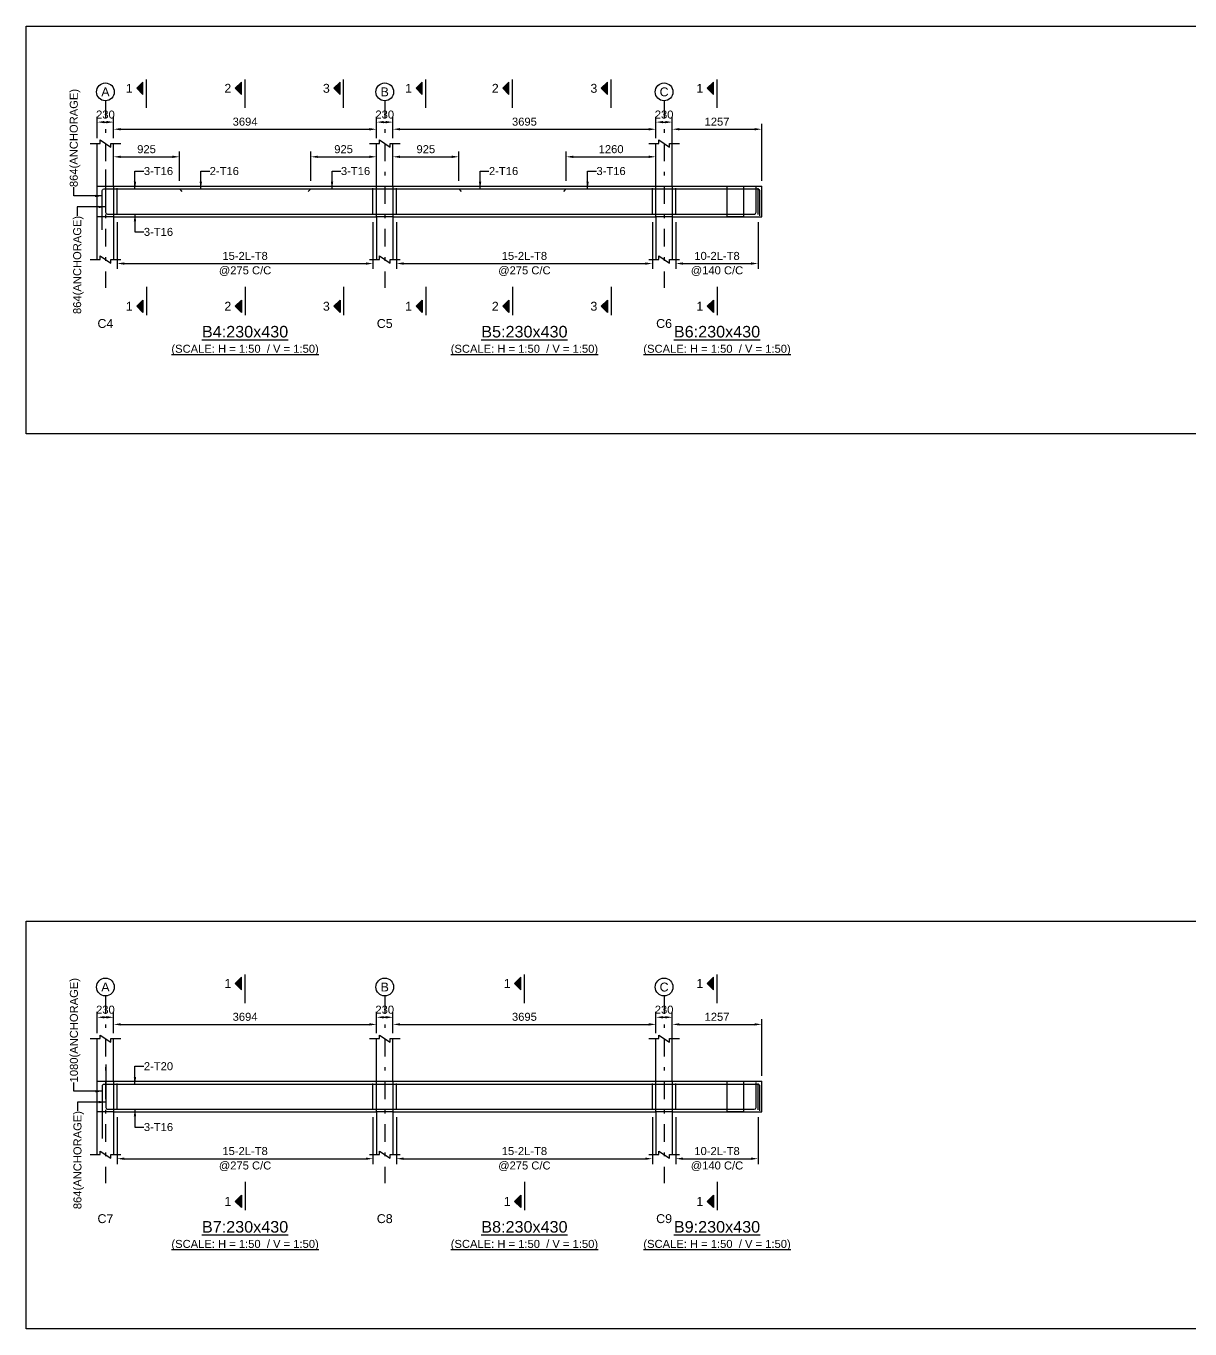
# Model space of a CAD drawing. Header units: inches. Extents: x -2000 to 105472, y -209440 to 3300.
# Drawn here: x -2000 to 30703, y -58480 to -21860 of the extents above; entities that cross this region are included whole.
import ezdxf
from ezdxf.enums import TextEntityAlignment as Align

# ---------------------------------------------------------------- set-up
doc = ezdxf.new("R2010")
doc.units = ezdxf.units.IN
doc.header["$LTSCALE"] = 1000
doc.header["$MEASUREMENT"] = 0
doc.linetypes.add('SCCenter', pattern=[1.2, 0.5, -0.3, 0.1, -0.3])
doc.linetypes.add('SCHidden', pattern=[0.2, 0.1, -0.1])
for name, color, linetype in [('Concrete Line', 2, 'Continuous'), ('Cut Line', 31, 'Continuous'), ('Dimension', 31, 'Continuous'), ('Grid', 8, 'Continuous'), ('Labels', 4, 'Continuous'), ('Labels_Support', 4, 'Continuous'), ('Link', 225, 'Continuous'), ('Reinforcement', 4, 'Continuous'), ('Schedule Border', 60, 'Continuous'), ('Section Mark', 5, 'Continuous'), ('Solid', 25, 'Continuous'), ('Text', 31, 'Continuous'), ('Text_Scale', 31, 'Continuous')]:
    doc.layers.add(name, color=color, linetype=linetype)
doc.styles.add('SC-SansSerif', font='SansSerif')
doc.styles.get("Standard").update_dxf_attribs({"font": 'txt.shx'})
doc.dimstyles.new('SCBBSDimStyl', dxfattribs={"dimtxt": 225, "dimasz": 200, "dimexe": 150, "dimexo": 150, "dimgap": 100, "dimtad": 1, "dimtoh": 1, "dimdec": 0, "dimzin": 0, "dimdsep": 46, "dimtxsty": 'SC-SansSerif', "dimcen": 0.09, "dimclrd": 8, "dimclre": 8, "dimclrt": 31, "dimadec": 0, "dimazin": 0, "dimtfac": 1, "dimtdec": 0, "dimtix": 1, "dimtofl": 0, "dimtmove": 0, "dimatfit": 3, "dimfxl": 1, "dimtolj": 1, "dimtzin": 0, "dimarcsym": 0})
doc.dimstyles.get("Standard").update_dxf_attribs({"dimtxt": 0.18, "dimasz": 200, "dimexe": 0.18, "dimexo": 0.0625, "dimgap": 0.09, "dimtad": 0, "dimtih": 1, "dimtoh": 1, "dimdec": 4, "dimzin": 0, "dimdsep": 46, "dimtxsty": 'Standard', "dimcen": 0.09, "dimadec": 0, "dimazin": 0, "dimtfac": 1, "dimtdec": 4, "dimtofl": 0, "dimtmove": 0, "dimatfit": 3, "dimfxl": 1, "dimtolj": 1, "dimtzin": 0, "dimarcsym": 0})

# ---------------------------------------------------------------- blocks, each defined once
blk = doc.blocks.new('*D31')
at = {"color": 8, "linetype": 'ByBlock', "lineweight": -2}
for p, q in [((560, -27370), (560, -28685)), ((7748, -27370), (7748, -28685)), ((760, -28535), (7548, -28535))]:
    blk.add_line(p, q, dxfattribs=at)
at = {"color": 8}
for points in [[(560, -28535), (760, -28502), (760, -28568)], [(7748, -28535), (7548, -28568), (7548, -28502)]]:
    blk.add_solid(points, dxfattribs=at)
at = {"layer": 'DEFPOINTS', "color": 31}
for p in [(560, -27220), (7748, -27220), (560, -28535)]:
    blk.add_point(p, dxfattribs=at)
at = {"color": 31, "char_height": 225, "attachment_point": 5, "style": 'SC-SansSerif'}
for s, insert in [('\\A1;15-2L-T8', (4154, -28322)), ('\\A1;@275 C/C', (4154, -28748))]:
    blk.add_mtext(s, dxfattribs=dict(at, insert=insert))
blk = doc.blocks.new('*D32')
at = {"color": 8, "linetype": 'ByBlock', "lineweight": -2}
for p, q in [((8408, -27370), (8408, -28685)), ((15598, -27370), (15598, -28685)), ((8608, -28535), (15398, -28535))]:
    blk.add_line(p, q, dxfattribs=at)
at = {"color": 8}
for points in [[(8408, -28535), (8608, -28502), (8608, -28568)], [(15598, -28535), (15398, -28568), (15398, -28502)]]:
    blk.add_solid(points, dxfattribs=at)
at = {"layer": 'DEFPOINTS', "color": 31}
for p in [(8408, -27220), (15598, -27220), (8408, -28535)]:
    blk.add_point(p, dxfattribs=at)
at = {"color": 31, "char_height": 225, "attachment_point": 5, "style": 'SC-SansSerif'}
for s, insert in [('\\A1;15-2L-T8', (12003, -28322)), ('\\A1;@275 C/C', (12003, -28748))]:
    blk.add_mtext(s, dxfattribs=dict(at, insert=insert))
blk = doc.blocks.new('*D33')
at = {"color": 8, "linetype": 'ByBlock', "lineweight": -2}
for p, q in [((16258, -27370), (16258, -28685)), ((18572, -27370), (18572, -28685)), ((16458, -28535), (18372, -28535))]:
    blk.add_line(p, q, dxfattribs=at)
at = {"color": 8}
for points in [[(16258, -28535), (16458, -28502), (16458, -28568)], [(18572, -28535), (18372, -28568), (18372, -28502)]]:
    blk.add_solid(points, dxfattribs=at)
at = {"layer": 'DEFPOINTS', "color": 31}
for p in [(16258, -27220), (18572, -27220), (16258, -28535)]:
    blk.add_point(p, dxfattribs=at)
at = {"color": 31, "char_height": 225, "attachment_point": 5, "style": 'SC-SansSerif'}
for s, insert in [('\\A1;10-2L-T8', (17415, -28322)), ('\\A1;@140 C/C', (17415, -28748))]:
    blk.add_mtext(s, dxfattribs=dict(at, insert=insert))
blk = doc.blocks.new('*D34')
at = {"color": 8, "linetype": 'ByBlock', "lineweight": -2}
for p, q in [((460, -26210), (460, -25385)), ((660, -25535), (2110, -25535)), ((2310, -26210), (2310, -25385))]:
    blk.add_line(p, q, dxfattribs=at)
at = {"color": 8}
for points in [[(460, -25535), (660, -25502), (660, -25568)], [(2310, -25535), (2110, -25568), (2110, -25502)]]:
    blk.add_solid(points, dxfattribs=at)
at = {"layer": 'DEFPOINTS', "color": 31}
for p in [(460, -25535), (460, -26360), (2310, -26360)]:
    blk.add_point(p, dxfattribs=at)
at = {"color": 31, "insert": (1385, -25322), "char_height": 225, "attachment_point": 5, "style": 'SC-SansSerif'}
blk.add_mtext('\\A1;925', dxfattribs=at)
blk = doc.blocks.new('*D35')
at = {"color": 8, "linetype": 'ByBlock', "lineweight": -2}
for p, q in [((5997, -26210), (5997, -25385)), ((6197, -25535), (7647, -25535)), ((7847, -26210), (7847, -25385))]:
    blk.add_line(p, q, dxfattribs=at)
at = {"color": 8}
for points in [[(5997, -25535), (6197, -25502), (6197, -25568)], [(7847, -25535), (7647, -25568), (7647, -25502)]]:
    blk.add_solid(points, dxfattribs=at)
at = {"layer": 'DEFPOINTS', "color": 31}
for p in [(5997, -25535), (5997, -26360), (7847, -26360)]:
    blk.add_point(p, dxfattribs=at)
at = {"color": 31, "insert": (6922, -25322), "char_height": 225, "attachment_point": 5, "style": 'SC-SansSerif'}
blk.add_mtext('\\A1;925', dxfattribs=at)
blk = doc.blocks.new('*D36')
at = {"color": 8, "linetype": 'ByBlock', "lineweight": -2}
for p, q in [((8308, -26210), (8308, -25385)), ((8508, -25535), (9958, -25535)), ((10158, -26210), (10158, -25385))]:
    blk.add_line(p, q, dxfattribs=at)
at = {"color": 8}
for points in [[(8308, -25535), (8508, -25502), (8508, -25568)], [(10158, -25535), (9958, -25568), (9958, -25502)]]:
    blk.add_solid(points, dxfattribs=at)
at = {"layer": 'DEFPOINTS', "color": 31}
for p in [(8308, -25535), (8308, -26360), (10158, -26360)]:
    blk.add_point(p, dxfattribs=at)
at = {"color": 31, "insert": (9233, -25322), "char_height": 225, "attachment_point": 5, "style": 'SC-SansSerif'}
blk.add_mtext('\\A1;925', dxfattribs=at)
blk = doc.blocks.new('*D37')
at = {"color": 8, "linetype": 'ByBlock', "lineweight": -2}
for p, q in [((13179, -26210), (13179, -25385)), ((13379, -25535), (15499, -25535)), ((15699, -26210), (15699, -25385))]:
    blk.add_line(p, q, dxfattribs=at)
at = {"color": 8}
for points in [[(13179, -25535), (13379, -25502), (13379, -25568)], [(15699, -25535), (15499, -25568), (15499, -25502)]]:
    blk.add_solid(points, dxfattribs=at)
at = {"layer": 'DEFPOINTS', "color": 31}
for p in [(13179, -25535), (13179, -26360), (15699, -26360)]:
    blk.add_point(p, dxfattribs=at)
at = {"color": 31, "insert": (14439, -25322), "char_height": 225, "attachment_point": 5, "style": 'SC-SansSerif'}
blk.add_mtext('\\A1;1260', dxfattribs=at)
blk = doc.blocks.new('*D52')
at = {"color": 8, "linetype": 'ByBlock', "lineweight": -2}
for p, q in [((460, -25010), (460, -24610)), ((660, -24760), (7648, -24760)), ((7848, -25010), (7848, -24610))]:
    blk.add_line(p, q, dxfattribs=at)
at = {"color": 8}
for points in [[(460, -24760), (660, -24727), (660, -24793)], [(7848, -24760), (7648, -24793), (7648, -24727)]]:
    blk.add_solid(points, dxfattribs=at)
at = {"layer": 'DEFPOINTS', "color": 31}
for p in [(460, -24760), (460, -25160), (7848, -25160)]:
    blk.add_point(p, dxfattribs=at)
at = {"color": 31, "insert": (4154, -24548), "char_height": 225, "attachment_point": 5, "style": 'SC-SansSerif'}
blk.add_mtext('\\A1;3694', dxfattribs=at)
blk = doc.blocks.new('*D53')
at = {"color": 8, "linetype": 'ByBlock', "lineweight": -2}
for p, q in [((8308, -25010), (8308, -24610)), ((8508, -24760), (15498, -24760)), ((15698, -25010), (15698, -24610))]:
    blk.add_line(p, q, dxfattribs=at)
at = {"color": 8}
for points in [[(8308, -24760), (8508, -24727), (8508, -24793)], [(15698, -24760), (15498, -24793), (15498, -24727)]]:
    blk.add_solid(points, dxfattribs=at)
at = {"layer": 'DEFPOINTS', "color": 31}
for p in [(8308, -24760), (8308, -25160), (15698, -25160)]:
    blk.add_point(p, dxfattribs=at)
at = {"color": 31, "insert": (12003, -24548), "char_height": 225, "attachment_point": 5, "style": 'SC-SansSerif'}
blk.add_mtext('\\A1;3695', dxfattribs=at)
blk = doc.blocks.new('*D54')
at = {"color": 8, "linetype": 'ByBlock', "lineweight": -2}
for p, q in [((16158, -25010), (16158, -24610)), ((16358, -24760), (18472, -24760)), ((18672, -26210), (18672, -24610))]:
    blk.add_line(p, q, dxfattribs=at)
at = {"color": 8}
for points in [[(16158, -24760), (16358, -24727), (16358, -24793)], [(18672, -24760), (18472, -24793), (18472, -24727)]]:
    blk.add_solid(points, dxfattribs=at)
at = {"layer": 'DEFPOINTS', "color": 31}
for p in [(16158, -24760), (16158, -25160), (18672, -26360)]:
    blk.add_point(p, dxfattribs=at)
at = {"color": 31, "insert": (17415, -24548), "char_height": 225, "attachment_point": 5, "style": 'SC-SansSerif'}
blk.add_mtext('\\A1;1257', dxfattribs=at)
blk = doc.blocks.new('*D55')
at = {"color": 8, "linetype": 'ByBlock', "lineweight": -2}
for p, q in [((0, -25010), (0, -24410)), ((460, -25010), (460, -24410)), ((200, -24560), (260, -24560))]:
    blk.add_line(p, q, dxfattribs=at)
at = {"color": 8}
for points in [[(0, -24560), (200, -24527), (200, -24593)], [(460, -24560), (260, -24593), (260, -24527)]]:
    blk.add_solid(points, dxfattribs=at)
at = {"layer": 'DEFPOINTS', "color": 31}
for p in [(0, -24560), (0, -25160), (460, -25160)]:
    blk.add_point(p, dxfattribs=at)
at = {"color": 31, "insert": (230, -24348), "char_height": 225, "attachment_point": 5, "style": 'SC-SansSerif'}
blk.add_mtext('\\A1;230', dxfattribs=at)
blk = doc.blocks.new('*D56')
at = {"color": 8, "linetype": 'ByBlock', "lineweight": -2}
for p, q in [((7848, -25010), (7848, -24410)), ((8308, -25010), (8308, -24410)), ((8048, -24560), (8108, -24560))]:
    blk.add_line(p, q, dxfattribs=at)
at = {"color": 8}
for points in [[(7848, -24560), (8048, -24527), (8048, -24593)], [(8308, -24560), (8108, -24593), (8108, -24527)]]:
    blk.add_solid(points, dxfattribs=at)
at = {"layer": 'DEFPOINTS', "color": 31}
for p in [(7848, -24560), (7848, -25160), (8308, -25160)]:
    blk.add_point(p, dxfattribs=at)
at = {"color": 31, "insert": (8078, -24348), "char_height": 225, "attachment_point": 5, "style": 'SC-SansSerif'}
blk.add_mtext('\\A1;230', dxfattribs=at)
blk = doc.blocks.new('*D57')
at = {"color": 8, "linetype": 'ByBlock', "lineweight": -2}
for p, q in [((15698, -25010), (15698, -24410)), ((16158, -26210), (16158, -24410)), ((15898, -24560), (15958, -24560))]:
    blk.add_line(p, q, dxfattribs=at)
at = {"color": 8}
for points in [[(15698, -24560), (15898, -24527), (15898, -24593)], [(16158, -24560), (15958, -24593), (15958, -24527)]]:
    blk.add_solid(points, dxfattribs=at)
at = {"layer": 'DEFPOINTS', "color": 31}
for p in [(15698, -24560), (15698, -25160), (16158, -26360)]:
    blk.add_point(p, dxfattribs=at)
at = {"color": 31, "insert": (15928, -24348), "char_height": 225, "attachment_point": 5, "style": 'SC-SansSerif'}
blk.add_mtext('\\A1;230', dxfattribs=at)
blk = doc.blocks.new('*D58')
at = {"color": 8, "linetype": 'ByBlock', "lineweight": -2}
for p, q in [((560, -52530), (560, -53845)), ((7748, -52530), (7748, -53845)), ((760, -53695), (7548, -53695))]:
    blk.add_line(p, q, dxfattribs=at)
at = {"color": 8}
for points in [[(560, -53695), (760, -53662), (760, -53728)], [(7748, -53695), (7548, -53728), (7548, -53662)]]:
    blk.add_solid(points, dxfattribs=at)
at = {"layer": 'DEFPOINTS', "color": 31}
for p in [(560, -52380), (7748, -52380), (560, -53695)]:
    blk.add_point(p, dxfattribs=at)
at = {"color": 31, "char_height": 225, "attachment_point": 5, "style": 'SC-SansSerif'}
for s, insert in [('\\A1;15-2L-T8', (4154, -53482)), ('\\A1;@275 C/C', (4154, -53908))]:
    blk.add_mtext(s, dxfattribs=dict(at, insert=insert))
blk = doc.blocks.new('*D59')
at = {"color": 8, "linetype": 'ByBlock', "lineweight": -2}
for p, q in [((8408, -52530), (8408, -53845)), ((15598, -52530), (15598, -53845)), ((8608, -53695), (15398, -53695))]:
    blk.add_line(p, q, dxfattribs=at)
at = {"color": 8}
for points in [[(8408, -53695), (8608, -53662), (8608, -53728)], [(15598, -53695), (15398, -53728), (15398, -53662)]]:
    blk.add_solid(points, dxfattribs=at)
at = {"layer": 'DEFPOINTS', "color": 31}
for p in [(8408, -52380), (15598, -52380), (8408, -53695)]:
    blk.add_point(p, dxfattribs=at)
at = {"color": 31, "char_height": 225, "attachment_point": 5, "style": 'SC-SansSerif'}
for s, insert in [('\\A1;15-2L-T8', (12003, -53482)), ('\\A1;@275 C/C', (12003, -53908))]:
    blk.add_mtext(s, dxfattribs=dict(at, insert=insert))
blk = doc.blocks.new('*D60')
at = {"color": 8, "linetype": 'ByBlock', "lineweight": -2}
for p, q in [((16258, -52530), (16258, -53845)), ((18572, -52530), (18572, -53845)), ((16458, -53695), (18372, -53695))]:
    blk.add_line(p, q, dxfattribs=at)
at = {"color": 8}
for points in [[(16258, -53695), (16458, -53662), (16458, -53728)], [(18572, -53695), (18372, -53728), (18372, -53662)]]:
    blk.add_solid(points, dxfattribs=at)
at = {"layer": 'DEFPOINTS', "color": 31}
for p in [(16258, -52380), (18572, -52380), (16258, -53695)]:
    blk.add_point(p, dxfattribs=at)
at = {"color": 31, "char_height": 225, "attachment_point": 5, "style": 'SC-SansSerif'}
for s, insert in [('\\A1;10-2L-T8', (17415, -53482)), ('\\A1;@140 C/C', (17415, -53908))]:
    blk.add_mtext(s, dxfattribs=dict(at, insert=insert))
blk = doc.blocks.new('*D67')
at = {"color": 8, "linetype": 'ByBlock', "lineweight": -2}
for p, q in [((460, -50170), (460, -49770)), ((7848, -50170), (7848, -49770)), ((660, -49920), (7648, -49920))]:
    blk.add_line(p, q, dxfattribs=at)
at = {"color": 8}
for points in [[(460, -49920), (660, -49887), (660, -49953)], [(7848, -49920), (7648, -49953), (7648, -49887)]]:
    blk.add_solid(points, dxfattribs=at)
at = {"layer": 'DEFPOINTS', "color": 31}
for p in [(460, -49920), (460, -50320), (7848, -50320)]:
    blk.add_point(p, dxfattribs=at)
at = {"color": 31, "insert": (4154, -49708), "char_height": 225, "attachment_point": 5, "style": 'SC-SansSerif'}
blk.add_mtext('\\A1;3694', dxfattribs=at)
blk = doc.blocks.new('*D68')
at = {"color": 8, "linetype": 'ByBlock', "lineweight": -2}
for p, q in [((8308, -50170), (8308, -49770)), ((15698, -50170), (15698, -49770)), ((8508, -49920), (15498, -49920))]:
    blk.add_line(p, q, dxfattribs=at)
at = {"color": 8}
for points in [[(8308, -49920), (8508, -49887), (8508, -49953)], [(15698, -49920), (15498, -49953), (15498, -49887)]]:
    blk.add_solid(points, dxfattribs=at)
at = {"layer": 'DEFPOINTS', "color": 31}
for p in [(8308, -49920), (8308, -50320), (15698, -50320)]:
    blk.add_point(p, dxfattribs=at)
at = {"color": 31, "insert": (12003, -49708), "char_height": 225, "attachment_point": 5, "style": 'SC-SansSerif'}
blk.add_mtext('\\A1;3695', dxfattribs=at)
blk = doc.blocks.new('*D69')
at = {"color": 8, "linetype": 'ByBlock', "lineweight": -2}
for p, q in [((16158, -50170), (16158, -49770)), ((18672, -51370), (18672, -49770)), ((16358, -49920), (18472, -49920))]:
    blk.add_line(p, q, dxfattribs=at)
at = {"color": 8}
for points in [[(16158, -49920), (16358, -49887), (16358, -49953)], [(18672, -49920), (18472, -49953), (18472, -49887)]]:
    blk.add_solid(points, dxfattribs=at)
at = {"layer": 'DEFPOINTS', "color": 31}
for p in [(16158, -49920), (16158, -50320), (18672, -51520)]:
    blk.add_point(p, dxfattribs=at)
at = {"color": 31, "insert": (17415, -49708), "char_height": 225, "attachment_point": 5, "style": 'SC-SansSerif'}
blk.add_mtext('\\A1;1257', dxfattribs=at)
blk = doc.blocks.new('*D70')
at = {"color": 8, "linetype": 'ByBlock', "lineweight": -2}
for p, q in [((0, -50170), (0, -49570)), ((200, -49720), (260, -49720)), ((460, -50170), (460, -49570))]:
    blk.add_line(p, q, dxfattribs=at)
at = {"color": 8}
for points in [[(0, -49720), (200, -49687), (200, -49753)], [(460, -49720), (260, -49753), (260, -49687)]]:
    blk.add_solid(points, dxfattribs=at)
at = {"layer": 'DEFPOINTS', "color": 31}
for p in [(0, -49720), (0, -50320), (460, -50320)]:
    blk.add_point(p, dxfattribs=at)
at = {"color": 31, "insert": (230, -49508), "char_height": 225, "attachment_point": 5, "style": 'SC-SansSerif'}
blk.add_mtext('\\A1;230', dxfattribs=at)
blk = doc.blocks.new('*D71')
at = {"color": 8, "linetype": 'ByBlock', "lineweight": -2}
for p, q in [((7848, -50170), (7848, -49570)), ((8048, -49720), (8108, -49720)), ((8308, -50170), (8308, -49570))]:
    blk.add_line(p, q, dxfattribs=at)
at = {"color": 8}
for points in [[(7848, -49720), (8048, -49687), (8048, -49753)], [(8308, -49720), (8108, -49753), (8108, -49687)]]:
    blk.add_solid(points, dxfattribs=at)
at = {"layer": 'DEFPOINTS', "color": 31}
for p in [(7848, -49720), (7848, -50320), (8308, -50320)]:
    blk.add_point(p, dxfattribs=at)
at = {"color": 31, "insert": (8078, -49508), "char_height": 225, "attachment_point": 5, "style": 'SC-SansSerif'}
blk.add_mtext('\\A1;230', dxfattribs=at)
blk = doc.blocks.new('*D72')
at = {"color": 8, "linetype": 'ByBlock', "lineweight": -2}
for p, q in [((15698, -50170), (15698, -49570)), ((15898, -49720), (15958, -49720)), ((16158, -51370), (16158, -49570))]:
    blk.add_line(p, q, dxfattribs=at)
at = {"color": 8}
for points in [[(15698, -49720), (15898, -49687), (15898, -49753)], [(16158, -49720), (15958, -49753), (15958, -49687)]]:
    blk.add_solid(points, dxfattribs=at)
at = {"layer": 'DEFPOINTS', "color": 31}
for p in [(15698, -49720), (15698, -50320), (16158, -51520)]:
    blk.add_point(p, dxfattribs=at)
at = {"color": 31, "insert": (15928, -49508), "char_height": 225, "attachment_point": 5, "style": 'SC-SansSerif'}
blk.add_mtext('\\A1;230', dxfattribs=at)

msp = doc.modelspace()

# ---------------------------------------------------------------- hatches: boundary and pattern name
at = {"layer": 'Solid'}
for points in [[(1285, -23435), (1110, -23610), (1285, -23785), (1285, -23435)], [(4054, -23435), (3879, -23610), (4054, -23785), (4054, -23435)], [(6823, -23435), (6648, -23610), (6823, -23785), (6823, -23435)], [(9133, -23435), (8958, -23610), (9133, -23785), (9133, -23435)], [(11568.5, -23435), (11393.5, -23610), (11568.5, -23785), (11568.5, -23435)], [(14339, -23435), (14164, -23610), (14339, -23785), (14339, -23435)], [(17315.5, -23435), (17140.5, -23610), (17315.5, -23785), (17315.5, -23435)], [(1285, -29910), (1110, -29735), (1285, -29560), (1285, -29910)], [(4054, -29910), (3879, -29735), (4054, -29560), (4054, -29910)], [(6823, -29910), (6648, -29735), (6823, -29560), (6823, -29910)], [(9133, -29910), (8958, -29735), (9133, -29560), (9133, -29910)], [(11568.5, -29910), (11393.5, -29735), (11568.5, -29560), (11568.5, -29910)], [(14339, -29910), (14164, -29735), (14339, -29560), (14339, -29910)], [(17315.5, -29910), (17140.5, -29735), (17315.5, -29560), (17315.5, -29910)], [(4054, -48595), (3879, -48770), (4054, -48945), (4054, -48595)], [(11903.5, -48595), (11728.5, -48770), (11903.5, -48945), (11903.5, -48595)], [(17315.5, -48595), (17140.5, -48770), (17315.5, -48945), (17315.5, -48595)], [(4054, -55070), (3879, -54895), (4054, -54720), (4054, -55070)], [(11903.5, -55070), (11728.5, -54895), (11903.5, -54720), (11903.5, -55070)], [(17315.5, -55070), (17140.5, -54895), (17315.5, -54720), (17315.5, -55070)]]:
    msp.add_hatch(color=256, dxfattribs=at).paths.add_polyline_path(points, flags=0)

# ---------------------------------------------------------------- linework, layer by layer
at = {"layer": 'Concrete Line'}
for p, q in [((0, -28420), (0, -25160)), ((460, -26360), (460, -25160)), ((7848, -26360), (7848, -25160)), ((8308, -26360), (8308, -25160)), ((15698, -26360), (15698, -25160)), ((16158, -26360), (16158, -25160)), ((18672, -27220), (18672, -26360)), ((460, -27220), (460, -28420)), ((7848, -27220), (7848, -28420)), ((8308, -27220), (8308, -28420)), ((15698, -27220), (15698, -28420)), ((16158, -27220), (16158, -28420)), ((0, -53580), (0, -50320)), ((460, -51520), (460, -50320)), ((7848, -51520), (7848, -50320)), ((8308, -51520), (8308, -50320)), ((15698, -51520), (15698, -50320)), ((16158, -51520), (16158, -50320)), ((18672, -52380), (18672, -51520)), ((460, -52380), (460, -53580)), ((7848, -52380), (7848, -53580)), ((8308, -52380), (8308, -53580)), ((15698, -52380), (15698, -53580)), ((16158, -52380), (16158, -53580))]:
    msp.add_line(p, q, dxfattribs=at)
for points in [[(0, -26360), (460, -26360), (460, -26360), (460, -27220), (460, -27220), (0, -27220), (0, -27220), (0, -26360)], [(7848, -26360), (8308, -26360), (8308, -26360), (8308, -27220), (8308, -27220), (7848, -27220), (7848, -27220), (7848, -26360)], [(15698, -26360), (16158, -26360), (16158, -26360), (16158, -27220), (16158, -27220), (15698, -27220), (15698, -27220), (15698, -26360)], [(17698, -26360), (18158, -26360), (18158, -26360), (18158, -27220), (18158, -27220), (17698, -27220), (17698, -27220), (17698, -26360)], [(0, -51520), (460, -51520), (460, -51520), (460, -52380), (460, -52380), (0, -52380), (0, -52380), (0, -51520)], [(7848, -51520), (8308, -51520), (8308, -51520), (8308, -52380), (8308, -52380), (7848, -52380), (7848, -52380), (7848, -51520)], [(15698, -51520), (16158, -51520), (16158, -51520), (16158, -52380), (16158, -52380), (15698, -52380), (15698, -52380), (15698, -51520)], [(17698, -51520), (18158, -51520), (18158, -51520), (18158, -52380), (18158, -52380), (17698, -52380), (17698, -52380), (17698, -51520)]]:
    msp.add_lwpolyline(points, close=True, dxfattribs=at)
at = {"layer": 'Concrete Line', "linetype": 'SCHidden'}
for points in [[(0, -26360), (460, -26360), (460, -26360), (460, -27220), (460, -27220), (0, -27220), (0, -27220), (0, -26360)], [(7848, -26360), (8308, -26360), (8308, -26360), (8308, -27220), (8308, -27220), (7848, -27220), (7848, -27220), (7848, -26360)], [(15698, -26360), (16158, -26360), (16158, -26360), (16158, -27220), (16158, -27220), (15698, -27220), (15698, -27220), (15698, -26360)], [(17698, -26360), (18158, -26360), (18158, -26360), (18158, -27220), (18158, -27220), (17698, -27220), (17698, -27220), (17698, -26360)], [(0, -51520), (460, -51520), (460, -51520), (460, -52380), (460, -52380), (0, -52380), (0, -52380), (0, -51520)], [(7848, -51520), (8308, -51520), (8308, -51520), (8308, -52380), (8308, -52380), (7848, -52380), (7848, -52380), (7848, -51520)], [(15698, -51520), (16158, -51520), (16158, -51520), (16158, -52380), (16158, -52380), (15698, -52380), (15698, -52380), (15698, -51520)], [(17698, -51520), (18158, -51520), (18158, -51520), (18158, -52380), (18158, -52380), (17698, -52380), (17698, -52380), (17698, -51520)]]:
    msp.add_lwpolyline(points, close=True, dxfattribs=at)
at = {"layer": 'Concrete Line'}
for points in [[(460, -26360), (7848, -26360)], [(8308, -26360), (15698, -26360)], [(16158, -26360), (18672, -26360)], [(460, -27220), (7848, -27220)], [(8308, -27220), (15698, -27220)], [(16158, -27220), (18672, -27220)], [(460, -51520), (7848, -51520)], [(8308, -51520), (15698, -51520)], [(16158, -51520), (18672, -51520)], [(460, -52380), (7848, -52380)], [(8308, -52380), (15698, -52380)], [(16158, -52380), (18672, -52380)]]:
    msp.add_lwpolyline(points, dxfattribs=at)
at = {"layer": 'Cut Line'}
for points in [[(-200, -25160), (80, -25160), (80, -25060), (380, -25260), (380, -25160), (660, -25160)], [(7648, -25160), (7928, -25160), (7928, -25060), (8228, -25260), (8228, -25160), (8508, -25160)], [(15498, -25160), (15778, -25160), (15778, -25060), (16078, -25260), (16078, -25160), (16358, -25160)], [(-200, -28420), (80, -28420), (80, -28320), (380, -28520), (380, -28420), (660, -28420)], [(7648, -28420), (7928, -28420), (7928, -28320), (8228, -28520), (8228, -28420), (8508, -28420)], [(15498, -28420), (15778, -28420), (15778, -28320), (16078, -28520), (16078, -28420), (16358, -28420)], [(-200, -50320), (80, -50320), (80, -50220), (380, -50420), (380, -50320), (660, -50320)], [(7648, -50320), (7928, -50320), (7928, -50220), (8228, -50420), (8228, -50320), (8508, -50320)], [(15498, -50320), (15778, -50320), (15778, -50220), (16078, -50420), (16078, -50320), (16358, -50320)], [(-200, -53580), (80, -53580), (80, -53480), (380, -53680), (380, -53580), (660, -53580)], [(7648, -53580), (7928, -53580), (7928, -53480), (8228, -53680), (8228, -53580), (8508, -53580)], [(15498, -53580), (15778, -53580), (15778, -53480), (16078, -53680), (16078, -53580), (16358, -53580)]]:
    msp.add_lwpolyline(points, dxfattribs=at)
at = {"layer": 'Grid', "linetype": 'SCCenter'}
for p, q in [((230, -23960), (230, -29220)), ((8078, -23960), (8078, -29220)), ((15928, -23960), (15928, -29220)), ((230, -49120), (230, -54380)), ((8078, -49120), (8078, -54380)), ((15928, -49120), (15928, -54380))]:
    msp.add_line(p, q, dxfattribs=at)
at = {"layer": 'Grid'}
for centre in [(230, -23710), (8078, -23710), (15928, -23710), (230, -48870), (8078, -48870), (15928, -48870)]:
    msp.add_circle(centre, 250, dxfattribs=at)
at = {"layer": 'Link'}
for p, q in [((560, -27160), (560, -26420)), ((7748, -27160), (7748, -26420)), ((8408, -27160), (8408, -26420)), ((15598, -27160), (15598, -26420)), ((16258, -27160), (16258, -26420)), ((18572, -27160), (18572, -26420)), ((560, -52320), (560, -51580)), ((7748, -52320), (7748, -51580)), ((8408, -52320), (8408, -51580)), ((15598, -52320), (15598, -51580)), ((16258, -52320), (16258, -51580)), ((18572, -52320), (18572, -51580))]:
    msp.add_line(p, q, dxfattribs=at)
at = {"layer": 'Reinforcement'}
for points in [[(236, -25896), (236, -27094, 0.4142136), (286, -27144), (18465.5, -27144, 0.4142135), (18515.5, -27094), (18515.5, -26390)], [(140, -27588), (140, -26486, -0.4142136), (190, -26436), (2310, -26436), (2380.7, -26506.7)], [(140, -27588), (140, -26486, -0.4142136), (190, -26436), (18561.5, -26436, -0.4142135), (18611.5, -26486), (18611.5, -27190)], [(13106.8, -26506.7), (13177.5, -26436), (18561.5, -26436, -0.4142135), (18611.5, -26486), (18611.5, -27190)], [(244, -51048), (244, -52254, 0.4142136), (294, -52304), (18461.5, -52304, 0.4142135), (18511.5, -52254), (18511.5, -51550)], [(144, -53124), (144, -51650, -0.4142136), (194, -51600), (18562, -51600, -0.4142136), (18612, -51650), (18612, -52350)]]:
    msp.add_lwpolyline(points, format="xyb", dxfattribs=at)
msp.add_lwpolyline([(5926.3, -26506.7), (5997, -26436), (10157, -26436), (10227.7, -26506.7)], dxfattribs=at)
at = {"layer": 'Schedule Border'}
for points in [[(-2000, -21860), (105471.5, -21860), (105471.5, -33320), (-2000, -33320)], [(-2000, -47020), (67872, -47020), (67872, -58480), (-2000, -58480)]]:
    msp.add_lwpolyline(points, close=True, dxfattribs=at)
at = {"layer": 'Section Mark'}
for points in [[(1285, -23435), (1110, -23610), (1285, -23785), (1285, -23435)], [(1385, -24160), (1385, -23360)], [(4054, -23435), (3879, -23610), (4054, -23785), (4054, -23435)], [(4154, -24160), (4154, -23360)], [(6823, -23435), (6648, -23610), (6823, -23785), (6823, -23435)], [(6923, -24160), (6923, -23360)], [(9133, -23435), (8958, -23610), (9133, -23785), (9133, -23435)], [(9233, -24160), (9233, -23360)], [(11568.5, -23435), (11393.5, -23610), (11568.5, -23785), (11568.5, -23435)], [(11668.5, -24160), (11668.5, -23360)], [(14339, -23435), (14164, -23610), (14339, -23785), (14339, -23435)], [(14439, -24160), (14439, -23360)], [(17315.5, -23435), (17140.5, -23610), (17315.5, -23785), (17315.5, -23435)], [(17415.5, -24160), (17415.5, -23360)], [(1385, -29185), (1385, -29985)], [(4154, -29185), (4154, -29985)], [(6923, -29185), (6923, -29985)], [(9233, -29185), (9233, -29985)], [(11668.5, -29185), (11668.5, -29985)], [(14439, -29185), (14439, -29985)], [(17415.5, -29185), (17415.5, -29985)], [(1285, -29910), (1110, -29735), (1285, -29560), (1285, -29910)], [(4054, -29910), (3879, -29735), (4054, -29560), (4054, -29910)], [(6823, -29910), (6648, -29735), (6823, -29560), (6823, -29910)], [(9133, -29910), (8958, -29735), (9133, -29560), (9133, -29910)], [(11568.5, -29910), (11393.5, -29735), (11568.5, -29560), (11568.5, -29910)], [(14339, -29910), (14164, -29735), (14339, -29560), (14339, -29910)], [(17315.5, -29910), (17140.5, -29735), (17315.5, -29560), (17315.5, -29910)], [(4054, -48595), (3879, -48770), (4054, -48945), (4054, -48595)], [(4154, -49320), (4154, -48520)], [(11903.5, -48595), (11728.5, -48770), (11903.5, -48945), (11903.5, -48595)], [(12003.5, -49320), (12003.5, -48520)], [(17315.5, -48595), (17140.5, -48770), (17315.5, -48945), (17315.5, -48595)], [(17415.5, -49320), (17415.5, -48520)], [(4154, -54345), (4154, -55145)], [(12003.5, -54345), (12003.5, -55145)], [(17415.5, -54345), (17415.5, -55145)], [(4054, -55070), (3879, -54895), (4054, -54720), (4054, -55070)], [(11903.5, -55070), (11728.5, -54895), (11903.5, -54720), (11903.5, -55070)], [(17315.5, -55070), (17140.5, -54895), (17315.5, -54720), (17315.5, -55070)]]:
    msp.add_lwpolyline(points, dxfattribs=at)

# ---------------------------------------------------------------- texts
at = {"layer": 'Grid', "style": 'SC-SansSerif'}
for s, p in [('A', (230, -23710)), ('B', (8078, -23710)), ('C', (15928, -23710)), ('A', (230, -48870)), ('B', (8078, -48870)), ('C', (15928, -48870))]:
    msp.add_text(s, height=250, dxfattribs=at).set_placement(p, align=Align.MIDDLE)
at = {"layer": 'Labels', "style": 'SC-SansSerif'}
for s, p in [('%%uB4:230x430', (4154, -30710)), ('%%uB5:230x430', (12003, -30710)), ('%%uB6:230x430', (17415, -30710)), ('%%uB7:230x430', (4154, -55870)), ('%%uB8:230x430', (12003, -55870)), ('%%uB9:230x430', (17415, -55870))]:
    msp.add_text(s, height=325, dxfattribs=at).set_placement(p, align=Align.BOTTOM_CENTER)
at = {"layer": 'Labels_Support', "style": 'SC-SansSerif'}
for s, p in [('C4', (230, -30420)), ('C5', (8078, -30420)), ('C6', (15928, -30420)), ('C7', (230, -55580)), ('C8', (8078, -55580)), ('C9', (15928, -55580))]:
    msp.add_text(s, height=250, dxfattribs=at).set_placement(p, align=Align.BOTTOM_CENTER)
at = {"layer": 'Section Mark', "style": 'SC-SansSerif'}
for s, p in [('1', (997.5, -23610)), ('2', (3766.5, -23610)), ('3', (6535.5, -23610)), ('1', (8845.5, -23610)), ('2', (11281, -23610)), ('3', (14051.5, -23610)), ('1', (17028, -23610)), ('1', (997.5, -29735)), ('2', (3766.5, -29735)), ('3', (6535.5, -29735)), ('1', (8845.5, -29735)), ('2', (11281, -29735)), ('3', (14051.5, -29735)), ('1', (17028, -29735)), ('1', (3766.5, -48770)), ('1', (11616, -48770)), ('1', (17028, -48770)), ('1', (3766.5, -54895)), ('1', (11616, -54895)), ('1', (17028, -54895))]:
    msp.add_text(s, height=250, dxfattribs=at).set_placement(p, align=Align.MIDDLE_RIGHT)
at = {"layer": 'Text', "style": 'SC-SansSerif'}
for s, p in [('864(ANCHORAGE)', (-660, -26386)), ('1080(ANCHORAGE)', (-656, -51550))]:
    msp.add_text(s, height=225, rotation=90, dxfattribs=at).set_placement(p, align=Align.MIDDLE_LEFT)
for s, p in [('3-T16', (1310, -25935)), ('2-T16', (3160, -25935)), ('3-T16', (6847, -25935)), ('2-T16', (11007, -25935)), ('3-T16', (14027.5, -25935)), ('3-T16', (1310, -27645)), ('2-T20', (1310, -51095)), ('3-T16', (1310, -52805))]:
    msp.add_text(s, height=225, dxfattribs=at).set_placement(p, align=Align.MIDDLE_LEFT)
for p in [(-564, -27194), (-556, -52354)]:
    msp.add_text('864(ANCHORAGE)', height=225, rotation=90, dxfattribs=at).set_placement(p, align=Align.MIDDLE_RIGHT)
at = {"layer": 'Text_Scale', "style": 'SC-SansSerif'}
for p in [(4154, -31110), (12003, -31110), (17415, -31110), (4154, -56270), (12003, -56270), (17415, -56270)]:
    msp.add_text('%%u(SCALE: H = 1:50  / V = 1:50)', height=225, dxfattribs=at).set_placement(p, align=Align.BOTTOM_CENTER)

# ---------------------------------------------------------------- dimensions: what is measured, and where the dimension line sits
at = {"layer": 'Dimension'}
for base, p1, p2, text, picture, middle in [((460, -24560), (0, -25160), (460, -25160), '230', '*D55', (230, -24560)), ((7848, -24760), (460, -25160), (7848, -25160), '3694', '*D52', (4154, -24760)), ((8308, -24560), (7848, -25160), (8308, -25160), '230', '*D56', (8078, -24560)), ((15698, -24760), (8308, -25160), (15698, -25160), '3695', '*D53', (12003, -24760)), ((16158, -24560), (15698, -25160), (16158, -26360), '230', '*D57', (15928, -24560)), ((18672, -24760), (16158, -25160), (18672, -26360), '1257', '*D54', (17415, -24760)), ((2310, -25535), (460, -26360), (2310, -26360), '925', '*D34', (1385, -25535)), ((7847, -25535), (5997, -26360), (7847, -26360), '925', '*D35', (6922, -25535)), ((10158, -25535), (8308, -26360), (10158, -26360), '925', '*D36', (9233, -25535)), ((15698.5, -25535), (13178.5, -26360), (15698.5, -26360), '1260', '*D37', (14438.5, -25535)), ((7748, -28535), (560, -27220), (7748, -27220), '15-2L-T8\\X@275 C/C', '*D31', (4154, -28535)), ((15598, -28535), (8408, -27220), (15598, -27220), '15-2L-T8\\X@275 C/C', '*D32', (12003, -28535)), ((18572, -28535), (16258, -27220), (18572, -27220), '10-2L-T8\\X@140 C/C', '*D33', (17415, -28535)), ((460, -49720), (0, -50320), (460, -50320), '230', '*D70', (230, -49720)), ((8308, -49720), (7848, -50320), (8308, -50320), '230', '*D71', (8078, -49720)), ((16158, -49720), (15698, -50320), (16158, -51520), '230', '*D72', (15928, -49720)), ((7848, -49920), (460, -50320), (7848, -50320), '3694', '*D67', (4154, -49920)), ((15698, -49920), (8308, -50320), (15698, -50320), '3695', '*D68', (12003, -49920)), ((18672, -49920), (16158, -50320), (18672, -51520), '1257', '*D69', (17415, -49920)), ((7748, -53695), (560, -52380), (7748, -52380), '15-2L-T8\\X@275 C/C', '*D58', (4154, -53695)), ((15598, -53695), (8408, -52380), (15598, -52380), '15-2L-T8\\X@275 C/C', '*D59', (12003, -53695)), ((18572, -53695), (16258, -52380), (18572, -52380), '10-2L-T8\\X@140 C/C', '*D60', (17415, -53695))]:
    dim = msp.add_linear_dim(base=base, p1=p1, p2=p2, text=text, dimstyle='SCBBSDimStyl', dxfattribs=at)
    dim.commit()
    dim.dimension.update_dxf_attribs({"geometry": picture, "text_midpoint": middle})

# ---------------------------------------------------------------- leaders
at = {"layer": 'Dimension', "color": 8}
for points in [[(1060, -26436), (1060, -25935), (1310, -25935)], [(2910, -26436), (2910, -25935), (3160, -25935)], [(6597, -26436), (6597, -25935), (6847, -25935)], [(10757, -26436), (10757, -25935), (11007, -25935)], [(13777.5, -26436), (13777.5, -25935), (14027.5, -25935)], [(140, -26636), (-660, -26636), (-660, -26386)], [(236, -26944), (-564, -26944), (-564, -27194)], [(1060, -27144), (1060, -27645), (1310, -27645)], [(1060, -51600), (1060, -51095), (1310, -51095)], [(144, -51800), (-656, -51800), (-656, -51550)], [(244, -52104), (-556, -52104), (-556, -52354)], [(1060, -52304), (1060, -52805), (1310, -52805)]]:
    msp.add_leader(points, dimstyle='Standard', dxfattribs=at)

doc.saveas('drawing.dxf')
